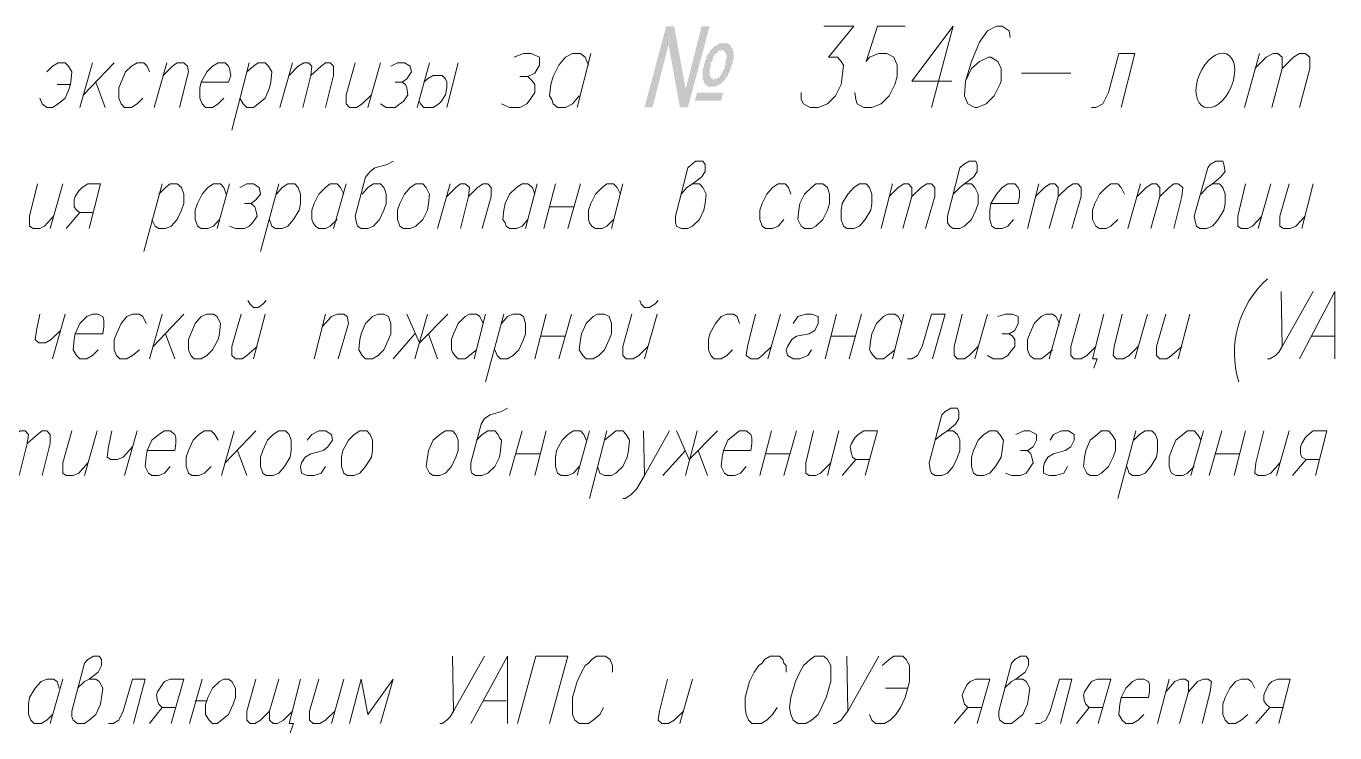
# Model space of a CAD drawing. Header units: millimetres. Extents: x 2185 to 4647, y 1259 to 2456.
# Drawn here: x 4025.41 to 4049.65, y 2384.95 to 2398.03 of the extents above; entities that cross this region are included whole.
import ezdxf

# ---------------------------------------------------------------- set-up
doc = ezdxf.new("R2010")
doc.units = ezdxf.units.MM
doc.layers.add('PDF _текст', color=7, linetype='Continuous')

msp = doc.modelspace()

# ---------------------------------------------------------------- hatches: boundary and pattern name
at = {"layer": 'PDF _текст', "transparency": 33554559}
h = msp.add_hatch(color=256, dxfattribs=at)
h.paths.add_polyline_path([(4037.263, 2398.033), (4037.411, 2398.033), (4037.623, 2396.869), (4037.919, 2398.033), (4038.068, 2398.033), (4037.665, 2396.53), (4037.517, 2396.53), (4037.306, 2397.694), (4037.009, 2396.53), (4036.861, 2396.53)], flags=0)
h.paths.add_polyline_path([(4037.962, 2397.335), (4037.983, 2397.356), (4037.983, 2397.377), (4037.983, 2397.398), (4038.004, 2397.419), (4038.004, 2397.44), (4038.004, 2397.462), (4038.025, 2397.483), (4038.025, 2397.504), (4038.046, 2397.525), (4038.046, 2397.525), (4038.068, 2397.546), (4038.068, 2397.567), (4038.089, 2397.589), (4038.089, 2397.589), (4038.11, 2397.61), (4038.11, 2397.61), (4038.131, 2397.631), (4038.152, 2397.652), (4038.152, 2397.652), (4038.173, 2397.673), (4038.195, 2397.673), (4038.195, 2397.694), (4038.216, 2397.694), (4038.237, 2397.694), (4038.237, 2397.716), (4038.258, 2397.716), (4038.279, 2397.716), (4038.3, 2397.716), (4038.3, 2397.716), (4038.322, 2397.716), (4038.343, 2397.737), (4038.343, 2397.716), (4038.364, 2397.716), (4038.385, 2397.716), (4038.385, 2397.716), (4038.406, 2397.716), (4038.406, 2397.716), (4038.427, 2397.694), (4038.427, 2397.694), (4038.449, 2397.694), (4038.449, 2397.673), (4038.47, 2397.673), (4038.47, 2397.652), (4038.47, 2397.631), (4038.491, 2397.631), (4038.491, 2397.61), (4038.491, 2397.61), (4038.491, 2397.589), (4038.512, 2397.567), (4038.512, 2397.546), (4038.512, 2397.546), (4038.512, 2397.525), (4038.512, 2397.504), (4038.512, 2397.483), (4038.512, 2397.462), (4038.512, 2397.44), (4038.512, 2397.419), (4038.491, 2397.398), (4038.491, 2397.377), (4038.491, 2397.356), (4038.491, 2397.335), (4038.47, 2397.313), (4038.47, 2397.292), (4038.47, 2397.271), (4038.449, 2397.25), (4038.449, 2397.229), (4038.449, 2397.208), (4038.427, 2397.186), (4038.427, 2397.165), (4038.406, 2397.144), (4038.406, 2397.123), (4038.406, 2397.102), (4038.385, 2397.102), (4038.364, 2397.081), (4038.364, 2397.059), (4038.343, 2397.038), (4038.343, 2397.038), (4038.322, 2397.017), (4038.322, 2396.996), (4038.3, 2396.996), (4038.279, 2396.975), (4038.279, 2396.975), (4038.258, 2396.954), (4038.237, 2396.954), (4038.237, 2396.932), (4038.216, 2396.932), (4038.195, 2396.932), (4038.173, 2396.911), (4038.173, 2396.911), (4038.152, 2396.911), (4038.131, 2396.911), (4038.131, 2396.911), (4038.11, 2396.911), (4038.089, 2396.911), (4038.089, 2396.911), (4038.068, 2396.911), (4038.046, 2396.911), (4038.046, 2396.911), (4038.025, 2396.932), (4038.025, 2396.932), (4038.004, 2396.932), (4038.004, 2396.954), (4037.983, 2396.954), (4037.983, 2396.975), (4037.962, 2396.975), (4037.962, 2396.996), (4037.962, 2397.017), (4037.962, 2397.017), (4037.941, 2397.038), (4037.941, 2397.038), (4037.941, 2397.059), (4037.941, 2397.081), (4037.941, 2397.102), (4037.941, 2397.102), (4037.941, 2397.123), (4037.941, 2397.144), (4037.941, 2397.165), (4037.941, 2397.186), (4037.941, 2397.208), (4037.941, 2397.229), (4037.941, 2397.25), (4037.962, 2397.271), (4037.962, 2397.292), (4037.962, 2397.335), (4037.962, 2397.335)], flags=0)
h.paths.add_polyline_path([(4038.089, 2397.335), (4038.089, 2397.292), (4038.089, 2397.271), (4038.068, 2397.25), (4038.068, 2397.229), (4038.068, 2397.208), (4038.068, 2397.186), (4038.068, 2397.165), (4038.068, 2397.165), (4038.068, 2397.144), (4038.068, 2397.123), (4038.068, 2397.123), (4038.089, 2397.102), (4038.089, 2397.081), (4038.089, 2397.081), (4038.11, 2397.059), (4038.11, 2397.059), (4038.131, 2397.059), (4038.131, 2397.038), (4038.152, 2397.038), (4038.152, 2397.059), (4038.173, 2397.059), (4038.195, 2397.059), (4038.216, 2397.059), (4038.216, 2397.081), (4038.237, 2397.081), (4038.258, 2397.102), (4038.258, 2397.123), (4038.279, 2397.123), (4038.279, 2397.144), (4038.3, 2397.165), (4038.3, 2397.186), (4038.3, 2397.186), (4038.322, 2397.208), (4038.322, 2397.229), (4038.343, 2397.25), (4038.343, 2397.271), (4038.343, 2397.313), (4038.364, 2397.313), (4038.364, 2397.335), (4038.364, 2397.377), (4038.364, 2397.398), (4038.364, 2397.419), (4038.385, 2397.44), (4038.385, 2397.462), (4038.385, 2397.462), (4038.385, 2397.483), (4038.385, 2397.504), (4038.364, 2397.525), (4038.364, 2397.525), (4038.364, 2397.546), (4038.343, 2397.546), (4038.343, 2397.567), (4038.343, 2397.567), (4038.322, 2397.589), (4038.322, 2397.589), (4038.3, 2397.589), (4038.3, 2397.589), (4038.279, 2397.589), (4038.258, 2397.589), (4038.258, 2397.589), (4038.237, 2397.567), (4038.216, 2397.567), (4038.216, 2397.546), (4038.195, 2397.525), (4038.173, 2397.525), (4038.173, 2397.504), (4038.152, 2397.504), (4038.152, 2397.483), (4038.131, 2397.462), (4038.131, 2397.44), (4038.131, 2397.419), (4038.11, 2397.398), (4038.11, 2397.377), (4038.089, 2397.356), (4038.089, 2397.335), (4038.089, 2397.335)], flags=0)
h.paths.add_polyline_path([(4037.835, 2396.805), (4038.322, 2396.805), (4038.279, 2396.657), (4037.792, 2396.657)], flags=0)

# ---------------------------------------------------------------- linework, layer by layer
at = {"layer": 'PDF _текст', "lineweight": 20}
for points in [[(4040.184, 2398.033), (4040.735, 2398.033), (4040.269, 2397.462), (4040.438, 2397.462), (4040.502, 2397.377), (4040.544, 2397.313), (4040.523, 2397.102), (4040.502, 2396.954), (4040.396, 2396.742), (4040.248, 2396.594), (4040.079, 2396.53), (4039.93, 2396.53), (4039.803, 2396.594), (4039.761, 2396.678), (4039.761, 2396.805)], [(4041.687, 2398.033), (4041.179, 2398.033), (4040.968, 2397.377), (4041.031, 2397.462), (4041.2, 2397.525), (4041.349, 2397.525), (4041.476, 2397.462), (4041.539, 2397.313), (4041.539, 2397.102), (4041.497, 2396.954), (4041.391, 2396.742), (4041.243, 2396.594), (4041.073, 2396.53), (4040.925, 2396.53), (4040.798, 2396.594), (4040.777, 2396.678), (4040.756, 2396.805)], [(4042.174, 2396.53), (4042.576, 2398.033), (4041.814, 2397.017), (4042.555, 2397.017)], [(4043.635, 2397.821), (4043.614, 2397.948), (4043.487, 2398.033), (4043.381, 2398.033), (4043.211, 2397.948), (4043.063, 2397.737), (4042.915, 2397.377), (4042.809, 2397.017), (4042.788, 2396.742), (4042.852, 2396.594), (4042.979, 2396.53), (4043.021, 2396.53), (4043.19, 2396.594), (4043.338, 2396.742), (4043.444, 2396.954), (4043.465, 2397.017), (4043.465, 2397.25), (4043.402, 2397.377), (4043.275, 2397.462), (4043.233, 2397.462), (4043.063, 2397.377), (4042.915, 2397.25), (4042.809, 2397.017)], [(4025.79, 2397.186), (4025.896, 2397.292), (4026.002, 2397.356), (4026.129, 2397.356), (4026.192, 2397.292), (4026.256, 2397.186), (4026.235, 2396.996), (4026.213, 2396.89), (4026.129, 2396.7), (4026.002, 2396.594), (4025.896, 2396.53), (4025.79, 2396.53), (4025.705, 2396.594), (4025.663, 2396.7)], [(4026.637, 2397.356), (4026.404, 2396.53)], [(4027.039, 2397.356), (4026.468, 2396.763)], [(4027.695, 2397.186), (4027.653, 2397.292), (4027.589, 2397.356), (4027.462, 2397.356), (4027.357, 2397.292), (4027.251, 2397.186), (4027.166, 2396.996), (4027.124, 2396.89), (4027.124, 2396.7), (4027.166, 2396.594), (4027.23, 2396.53), (4027.357, 2396.53), (4027.462, 2396.594), (4027.568, 2396.7)], [(4028.013, 2397.356), (4027.78, 2396.53)], [(4027.949, 2397.123), (4028.119, 2397.292), (4028.203, 2397.356), (4028.33, 2397.356), (4028.394, 2397.292), (4028.415, 2397.186), (4028.246, 2396.53)], [(4028.648, 2396.996), (4029.156, 2396.996), (4029.198, 2397.123), (4029.177, 2397.25), (4029.156, 2397.292), (4029.092, 2397.356), (4028.965, 2397.356), (4028.859, 2397.292), (4028.754, 2397.186), (4028.648, 2396.996), (4028.627, 2396.89), (4028.627, 2396.7), (4028.669, 2396.594), (4028.732, 2396.53), (4028.859, 2396.53), (4028.965, 2396.594), (4029.071, 2396.7)], [(4029.537, 2397.356), (4029.219, 2396.107)], [(4029.495, 2397.186), (4029.622, 2397.292), (4029.706, 2397.356), (4029.833, 2397.356), (4029.897, 2397.292), (4029.96, 2397.186), (4029.939, 2396.996), (4029.918, 2396.89), (4029.833, 2396.7), (4029.706, 2396.594), (4029.622, 2396.53), (4029.495, 2396.53), (4029.431, 2396.594), (4029.368, 2396.7)], [(4030.341, 2397.356), (4030.108, 2396.53)], [(4030.278, 2397.123), (4030.447, 2397.292), (4030.553, 2397.356), (4030.638, 2397.356), (4030.701, 2397.292), (4030.68, 2397.123), (4030.532, 2396.53)], [(4030.68, 2397.123), (4030.87, 2397.292), (4030.955, 2397.356), (4031.04, 2397.356), (4031.103, 2397.292), (4031.103, 2397.123), (4030.955, 2396.53)], [(4031.505, 2397.356), (4031.336, 2396.763), (4031.336, 2396.594), (4031.4, 2396.53), (4031.527, 2396.53), (4031.633, 2396.594), (4031.802, 2396.763)], [(4031.971, 2397.356), (4031.738, 2396.53)], [(4032.162, 2397.292), (4032.289, 2397.356), (4032.416, 2397.356), (4032.522, 2397.292), (4032.543, 2397.186), (4032.458, 2397.059), (4032.373, 2396.996), (4032.246, 2396.996)], [(4032.881, 2397.356), (4032.649, 2396.53)], [(4033.411, 2397.356), (4033.199, 2396.53)], [(4034.448, 2397.462), (4034.617, 2397.525), (4034.765, 2397.525), (4034.914, 2397.462), (4034.914, 2397.313), (4034.829, 2397.165), (4034.702, 2397.102), (4034.554, 2397.102)], [(4035.654, 2396.742), (4035.527, 2396.594), (4035.4, 2396.53), (4035.252, 2396.53), (4035.168, 2396.594), (4035.146, 2396.678), (4035.104, 2396.742), (4035.125, 2396.954), (4035.168, 2397.102), (4035.273, 2397.313), (4035.4, 2397.462), (4035.527, 2397.525), (4035.676, 2397.525), (4035.76, 2397.462), (4035.824, 2397.313)], [(4035.866, 2397.525), (4035.612, 2396.53)], [(4045.688, 2396.53), (4045.942, 2397.525), (4045.646, 2397.525), (4045.455, 2396.805), (4045.349, 2396.594), (4045.222, 2396.53), (4045.138, 2396.53)], [(4048.249, 2397.525), (4047.974, 2396.53)], [(4048.165, 2397.25), (4048.376, 2397.462), (4048.503, 2397.525), (4048.588, 2397.525), (4048.673, 2397.462), (4048.673, 2397.25), (4048.482, 2396.53)], [(4048.673, 2397.25), (4048.884, 2397.462), (4048.99, 2397.525), (4049.096, 2397.525), (4049.181, 2397.462), (4049.181, 2397.25), (4048.99, 2396.53)], [(4032.776, 2396.996), (4032.839, 2397.059), (4032.945, 2397.123), (4033.072, 2397.123), (4033.114, 2397.123), (4033.178, 2397.059), (4033.199, 2396.996), (4033.199, 2396.89), (4033.178, 2396.763), (4033.093, 2396.636), (4033.051, 2396.594), (4032.945, 2396.53), (4032.776, 2396.53), (4032.712, 2396.594), (4032.691, 2396.636)], [(4034.702, 2397.102), (4034.787, 2397.017), (4034.829, 2396.954), (4034.829, 2396.805), (4034.744, 2396.678), (4034.681, 2396.594), (4034.554, 2396.53), (4034.363, 2396.53), (4034.215, 2396.594)], [(4043.846, 2397.165), (4044.757, 2397.165)], [(4026.235, 2396.954), (4025.981, 2396.954)], [(4026.7, 2396.996), (4026.87, 2396.53)], [(4032.373, 2396.996), (4032.437, 2396.954), (4032.458, 2396.89), (4032.479, 2396.763), (4032.395, 2396.636), (4032.331, 2396.594), (4032.246, 2396.53), (4032.077, 2396.53), (4031.971, 2396.594)], [(4032.204, 2395.535), (4032.098, 2395.472), (4031.865, 2395.408), (4031.781, 2395.345), (4031.696, 2395.239), (4031.505, 2394.519), (4031.527, 2394.392), (4031.548, 2394.329), (4031.611, 2394.286), (4031.738, 2394.286), (4031.844, 2394.329), (4031.95, 2394.456), (4032.035, 2394.625), (4032.077, 2394.752), (4032.077, 2394.921), (4032.056, 2394.985), (4032.035, 2395.048), (4031.971, 2395.112), (4031.844, 2395.112), (4031.738, 2395.048), (4031.633, 2394.921)], [(4037.538, 2394.921), (4037.644, 2395.048), (4037.75, 2395.112), (4037.919, 2395.239), (4037.983, 2395.345), (4037.983, 2395.472), (4037.941, 2395.535), (4037.814, 2395.535), (4037.729, 2395.472), (4037.665, 2395.408), (4037.433, 2394.519), (4037.433, 2394.392), (4037.454, 2394.329), (4037.538, 2394.286), (4037.665, 2394.286), (4037.75, 2394.329), (4037.877, 2394.456), (4037.962, 2394.625), (4037.983, 2394.752), (4038.004, 2394.921), (4037.941, 2395.048), (4037.877, 2395.112), (4037.75, 2395.112)], [(4042.576, 2394.921), (4042.703, 2395.048), (4042.788, 2395.112), (4042.957, 2395.239), (4043.021, 2395.345), (4043.021, 2395.472), (4043, 2395.535), (4042.873, 2395.535), (4042.767, 2395.472), (4042.703, 2395.408), (4042.471, 2394.519), (4042.471, 2394.392), (4042.513, 2394.329), (4042.576, 2394.286), (4042.703, 2394.286), (4042.788, 2394.329), (4042.915, 2394.456), (4043, 2394.625), (4043.042, 2394.752), (4043.042, 2394.921), (4042.979, 2395.048), (4042.915, 2395.112), (4042.788, 2395.112)], [(4047.17, 2394.921), (4047.276, 2395.048), (4047.381, 2395.112), (4047.53, 2395.239), (4047.614, 2395.345), (4047.593, 2395.472), (4047.572, 2395.535), (4047.445, 2395.535), (4047.339, 2395.472), (4047.297, 2395.408), (4047.043, 2394.519), (4047.064, 2394.392), (4047.085, 2394.329), (4047.149, 2394.286), (4047.276, 2394.286), (4047.381, 2394.329), (4047.487, 2394.456), (4047.593, 2394.625), (4047.614, 2394.752), (4047.614, 2394.921), (4047.572, 2395.048), (4047.509, 2395.112), (4047.381, 2395.112)], [(4025.621, 2395.112), (4025.473, 2394.519), (4025.473, 2394.329), (4025.536, 2394.286), (4025.663, 2394.286), (4025.748, 2394.329), (4025.917, 2394.519)], [(4026.086, 2395.112), (4025.854, 2394.286)], [(4026.573, 2394.286), (4026.785, 2395.112), (4026.552, 2395.112), (4026.446, 2395.048), (4026.383, 2394.985), (4026.319, 2394.879), (4026.298, 2394.816), (4026.298, 2394.689), (4026.341, 2394.625), (4026.404, 2394.583), (4026.658, 2394.583)], [(4027.928, 2395.112), (4027.589, 2393.863)], [(4027.865, 2394.921), (4027.992, 2395.048), (4028.076, 2395.112), (4028.203, 2395.112), (4028.288, 2395.048), (4028.33, 2394.921), (4028.33, 2394.752), (4028.288, 2394.625), (4028.203, 2394.456), (4028.097, 2394.329), (4027.992, 2394.286), (4027.865, 2394.286), (4027.801, 2394.329), (4027.738, 2394.456)], [(4028.987, 2394.456), (4028.881, 2394.329), (4028.775, 2394.286), (4028.648, 2394.286), (4028.584, 2394.329), (4028.563, 2394.392), (4028.542, 2394.456), (4028.542, 2394.625), (4028.584, 2394.752), (4028.669, 2394.921), (4028.775, 2395.048), (4028.881, 2395.112), (4029.008, 2395.112), (4029.071, 2395.048), (4029.114, 2394.921)], [(4029.177, 2395.112), (4028.944, 2394.286)], [(4029.368, 2395.048), (4029.495, 2395.112), (4029.622, 2395.112), (4029.727, 2395.048), (4029.749, 2394.921), (4029.664, 2394.816), (4029.579, 2394.752), (4029.452, 2394.752)], [(4030.087, 2395.112), (4029.749, 2393.863)], [(4030.045, 2394.921), (4030.151, 2395.048), (4030.257, 2395.112), (4030.384, 2395.112), (4030.447, 2395.048), (4030.489, 2394.921), (4030.489, 2394.752), (4030.468, 2394.625), (4030.362, 2394.456), (4030.257, 2394.329), (4030.151, 2394.286), (4030.024, 2394.286), (4029.96, 2394.329), (4029.918, 2394.456)], [(4031.167, 2394.456), (4031.04, 2394.329), (4030.955, 2394.286), (4030.828, 2394.286), (4030.765, 2394.329), (4030.722, 2394.392), (4030.701, 2394.456), (4030.701, 2394.625), (4030.743, 2394.752), (4030.828, 2394.921), (4030.955, 2395.048), (4031.04, 2395.112), (4031.167, 2395.112), (4031.23, 2395.048), (4031.294, 2394.921)], [(4031.336, 2395.112), (4031.103, 2394.286)], [(4033.262, 2395.112), (4033.03, 2394.286)], [(4033.199, 2394.879), (4033.368, 2395.048), (4033.453, 2395.112), (4033.538, 2395.112), (4033.622, 2395.048), (4033.601, 2394.879), (4033.453, 2394.286)], [(4033.601, 2394.879), (4033.77, 2395.048), (4033.876, 2395.112), (4033.961, 2395.112), (4034.024, 2395.048), (4034.024, 2394.879), (4033.855, 2394.286)], [(4034.702, 2394.456), (4034.596, 2394.329), (4034.49, 2394.286), (4034.363, 2394.286), (4034.3, 2394.329), (4034.279, 2394.392), (4034.236, 2394.456), (4034.257, 2394.625), (4034.279, 2394.752), (4034.363, 2394.921), (4034.49, 2395.048), (4034.596, 2395.112), (4034.702, 2395.112), (4034.787, 2395.048), (4034.829, 2394.921)], [(4034.871, 2395.112), (4034.66, 2394.286)], [(4035.21, 2395.112), (4034.998, 2394.286)], [(4035.676, 2395.112), (4035.443, 2394.286)], [(4036.289, 2394.456), (4036.162, 2394.329), (4036.078, 2394.286), (4035.951, 2394.286), (4035.887, 2394.329), (4035.845, 2394.392), (4035.824, 2394.456), (4035.824, 2394.625), (4035.866, 2394.752), (4035.951, 2394.921), (4036.078, 2395.048), (4036.162, 2395.112), (4036.289, 2395.112), (4036.353, 2395.048), (4036.416, 2394.921)], [(4036.459, 2395.112), (4036.247, 2394.286)], [(4039.571, 2394.921), (4039.528, 2395.048), (4039.465, 2395.112), (4039.338, 2395.112), (4039.232, 2395.048), (4039.126, 2394.921), (4039.041, 2394.752), (4038.999, 2394.625), (4038.999, 2394.456), (4039.041, 2394.329), (4039.105, 2394.286), (4039.232, 2394.286), (4039.338, 2394.329), (4039.443, 2394.456)], [(4041.454, 2395.112), (4041.243, 2394.286)], [(4041.391, 2394.879), (4041.56, 2395.048), (4041.666, 2395.112), (4041.751, 2395.112), (4041.814, 2395.048), (4041.814, 2394.879), (4041.645, 2394.286)], [(4041.814, 2394.879), (4041.984, 2395.048), (4042.089, 2395.112), (4042.174, 2395.112), (4042.238, 2395.048), (4042.238, 2394.879), (4042.068, 2394.286)], [(4043.275, 2394.752), (4043.783, 2394.752), (4043.804, 2394.879), (4043.804, 2394.985), (4043.783, 2395.048), (4043.719, 2395.112), (4043.592, 2395.112), (4043.487, 2395.048), (4043.381, 2394.921), (4043.275, 2394.752), (4043.254, 2394.625), (4043.254, 2394.456), (4043.296, 2394.329), (4043.36, 2394.286), (4043.487, 2394.286), (4043.592, 2394.329), (4043.698, 2394.456)], [(4044.164, 2395.112), (4043.952, 2394.286)], [(4044.1, 2394.879), (4044.27, 2395.048), (4044.376, 2395.112), (4044.46, 2395.112), (4044.524, 2395.048), (4044.524, 2394.879), (4044.354, 2394.286)], [(4044.524, 2394.879), (4044.693, 2395.048), (4044.799, 2395.112), (4044.884, 2395.112), (4044.947, 2395.048), (4044.947, 2394.879), (4044.778, 2394.286)], [(4045.752, 2394.921), (4045.688, 2395.048), (4045.625, 2395.112), (4045.498, 2395.112), (4045.413, 2395.048), (4045.286, 2394.921), (4045.201, 2394.752), (4045.159, 2394.625), (4045.159, 2394.456), (4045.222, 2394.329), (4045.286, 2394.286), (4045.413, 2394.286), (4045.498, 2394.329), (4045.625, 2394.456)], [(4046.048, 2395.112), (4045.815, 2394.286)], [(4045.984, 2394.879), (4046.154, 2395.048), (4046.26, 2395.112), (4046.344, 2395.112), (4046.408, 2395.048), (4046.408, 2394.879), (4046.238, 2394.286)], [(4046.408, 2394.879), (4046.577, 2395.048), (4046.662, 2395.112), (4046.746, 2395.112), (4046.831, 2395.048), (4046.81, 2394.879), (4046.662, 2394.286)], [(4047.995, 2395.112), (4047.847, 2394.519), (4047.847, 2394.329), (4047.911, 2394.286), (4048.038, 2394.286), (4048.122, 2394.329), (4048.292, 2394.519)], [(4048.461, 2395.112), (4048.228, 2394.286)], [(4048.8, 2395.112), (4048.63, 2394.519), (4048.63, 2394.329), (4048.694, 2394.286), (4048.821, 2394.286), (4048.927, 2394.329), (4049.096, 2394.519)], [(4049.244, 2395.112), (4049.033, 2394.286)], [(4029.579, 2394.752), (4029.643, 2394.689), (4029.664, 2394.625), (4029.685, 2394.519), (4029.6, 2394.392), (4029.537, 2394.329), (4029.452, 2394.286), (4029.283, 2394.286), (4029.177, 2394.329)], [(4035.104, 2394.689), (4035.549, 2394.689)], [(4026.15, 2394.286), (4026.404, 2394.583)], [(4049.244, 2393.122), (4048.673, 2392.106), (4048.609, 2392), (4048.546, 2391.937), (4048.44, 2391.873), (4048.398, 2391.873)], [(4048.652, 2393.122), (4048.673, 2392.106)], [(4048.99, 2391.873), (4049.646, 2393.122), (4049.646, 2391.873)], [(4029.516, 2392.953), (4029.558, 2392.889), (4029.622, 2392.826), (4029.706, 2392.826), (4029.791, 2392.889), (4029.854, 2392.953)], [(4036.776, 2392.953), (4036.797, 2392.889), (4036.861, 2392.826), (4036.946, 2392.826), (4037.052, 2392.889), (4037.115, 2392.953)], [(4025.663, 2392.699), (4025.6, 2392.402), (4025.578, 2392.233), (4025.642, 2392.17), (4025.769, 2392.17), (4025.875, 2392.233), (4026.044, 2392.402)], [(4026.129, 2392.699), (4025.896, 2391.873)], [(4026.319, 2392.339), (4026.827, 2392.339), (4026.849, 2392.466), (4026.849, 2392.593), (4026.827, 2392.656), (4026.743, 2392.699), (4026.637, 2392.699), (4026.531, 2392.656), (4026.404, 2392.529), (4026.319, 2392.339), (4026.298, 2392.233), (4026.277, 2392.043), (4026.341, 2391.937), (4026.404, 2391.873), (4026.531, 2391.873), (4026.637, 2391.937), (4026.743, 2392.043)], [(4027.632, 2392.529), (4027.568, 2392.656), (4027.505, 2392.699), (4027.378, 2392.699), (4027.272, 2392.656), (4027.166, 2392.529), (4027.081, 2392.339), (4027.039, 2392.233), (4027.039, 2392.043), (4027.081, 2391.937), (4027.145, 2391.873), (4027.272, 2391.873), (4027.378, 2391.937), (4027.505, 2392.043)], [(4027.928, 2392.699), (4027.695, 2391.873)], [(4028.33, 2392.699), (4027.759, 2392.106)], [(4029.389, 2392.699), (4029.219, 2392.106), (4029.219, 2391.937), (4029.283, 2391.873), (4029.41, 2391.873), (4029.495, 2391.937), (4029.685, 2392.106)], [(4029.833, 2392.699), (4029.622, 2391.873)], [(4030.955, 2392.699), (4030.743, 2391.873)], [(4030.892, 2392.466), (4031.061, 2392.656), (4031.167, 2392.699), (4031.294, 2392.699), (4031.357, 2392.656), (4031.378, 2392.529), (4031.188, 2391.873)], [(4033.22, 2392.699), (4032.691, 2392.17), (4032.458, 2392.699)], [(4032.839, 2392.699), (4032.606, 2391.873)], [(4033.749, 2392.043), (4033.622, 2391.937), (4033.538, 2391.873), (4033.411, 2391.873), (4033.347, 2391.937), (4033.305, 2392), (4033.284, 2392.043), (4033.284, 2392.233), (4033.326, 2392.339), (4033.411, 2392.529), (4033.538, 2392.656), (4033.622, 2392.699), (4033.749, 2392.699), (4033.813, 2392.656), (4033.876, 2392.529)], [(4033.919, 2392.699), (4033.707, 2391.873)], [(4034.257, 2392.699), (4033.919, 2391.45)], [(4034.215, 2392.529), (4034.321, 2392.656), (4034.427, 2392.699), (4034.554, 2392.699), (4034.617, 2392.656), (4034.66, 2392.529), (4034.66, 2392.339), (4034.617, 2392.233), (4034.533, 2392.043), (4034.427, 2391.937), (4034.321, 2391.873), (4034.194, 2391.873), (4034.13, 2391.937), (4034.088, 2392.043)], [(4035.041, 2392.699), (4034.829, 2391.873)], [(4035.506, 2392.699), (4035.273, 2391.873)], [(4036.628, 2392.699), (4036.459, 2392.106), (4036.459, 2391.937), (4036.522, 2391.873), (4036.649, 2391.873), (4036.755, 2391.937), (4036.925, 2392.106)], [(4037.094, 2392.699), (4036.861, 2391.873)], [(4038.618, 2392.529), (4038.576, 2392.656), (4038.512, 2392.699), (4038.385, 2392.699), (4038.279, 2392.656), (4038.173, 2392.529), (4038.068, 2392.339), (4038.046, 2392.233), (4038.046, 2392.043), (4038.089, 2391.937), (4038.152, 2391.873), (4038.279, 2391.873), (4038.385, 2391.937), (4038.491, 2392.043)], [(4038.914, 2392.699), (4038.766, 2392.106), (4038.745, 2391.937), (4038.83, 2391.873), (4038.957, 2391.873), (4039.041, 2391.937), (4039.211, 2392.106)], [(4039.38, 2392.699), (4039.147, 2391.873)], [(4039.613, 2392.529), (4039.698, 2392.656), (4039.846, 2392.699), (4039.952, 2392.699), (4040.079, 2392.656), (4040.079, 2392.529), (4040.015, 2392.402), (4039.909, 2392.339), (4039.676, 2392.297), (4039.592, 2392.233), (4039.507, 2392.106), (4039.486, 2392.043), (4039.507, 2391.937), (4039.613, 2391.873), (4039.74, 2391.873), (4039.888, 2391.937), (4039.952, 2392.043)], [(4040.417, 2392.699), (4040.206, 2391.873)], [(4040.883, 2392.699), (4040.65, 2391.873)], [(4041.497, 2392.043), (4041.37, 2391.937), (4041.285, 2391.873), (4041.158, 2391.873), (4041.095, 2391.937), (4041.052, 2392), (4041.031, 2392.043), (4041.052, 2392.233), (4041.073, 2392.339), (4041.158, 2392.529), (4041.285, 2392.656), (4041.37, 2392.699), (4041.497, 2392.699), (4041.56, 2392.656), (4041.624, 2392.529)], [(4041.666, 2392.699), (4041.454, 2391.873)], [(4042.195, 2391.873), (4042.428, 2392.699), (4042.174, 2392.699), (4042.005, 2392.106), (4041.92, 2391.937), (4041.814, 2391.873), (4041.73, 2391.873)], [(4042.746, 2392.699), (4042.598, 2392.106), (4042.598, 2391.937), (4042.661, 2391.873), (4042.788, 2391.873), (4042.873, 2391.937), (4043.042, 2392.106)], [(4043.211, 2392.699), (4042.979, 2391.873)], [(4043.402, 2392.656), (4043.55, 2392.699), (4043.677, 2392.699), (4043.783, 2392.656), (4043.783, 2392.529), (4043.719, 2392.402), (4043.614, 2392.339), (4043.487, 2392.339)], [(4044.418, 2392.043), (4044.291, 2391.937), (4044.206, 2391.873), (4044.079, 2391.873), (4043.995, 2391.937), (4043.973, 2392), (4043.952, 2392.043), (4043.952, 2392.233), (4043.995, 2392.339), (4044.079, 2392.529), (4044.206, 2392.656), (4044.291, 2392.699), (4044.418, 2392.699), (4044.481, 2392.656), (4044.545, 2392.529)], [(4044.587, 2392.699), (4044.354, 2391.873)], [(4044.926, 2392.699), (4044.757, 2392.106), (4044.757, 2391.937), (4044.82, 2391.873), (4044.947, 2391.873), (4045.053, 2391.937), (4045.222, 2392.106)], [(4045.371, 2392.699), (4045.159, 2391.873), (4045.244, 2391.873), (4045.18, 2391.704)], [(4045.709, 2392.699), (4045.561, 2392.106), (4045.54, 2391.937), (4045.603, 2391.873), (4045.73, 2391.873), (4045.836, 2391.937), (4046.006, 2392.106)], [(4046.175, 2392.699), (4045.942, 2391.873)], [(4046.514, 2392.699), (4046.344, 2392.106), (4046.344, 2391.937), (4046.408, 2391.873), (4046.535, 2391.873), (4046.619, 2391.937), (4046.81, 2392.106)], [(4046.958, 2392.699), (4046.746, 2391.873)], [(4027.992, 2392.339), (4028.161, 2391.873)], [(4032.204, 2391.873), (4032.606, 2392.339)], [(4032.86, 2392.339), (4033.03, 2391.873)], [(4034.935, 2392.297), (4035.4, 2392.297)], [(4040.311, 2392.297), (4040.777, 2392.297)], [(4043.614, 2392.339), (4043.677, 2392.297), (4043.719, 2392.233), (4043.719, 2392.106), (4043.635, 2392), (4043.592, 2391.937), (4043.487, 2391.873), (4043.317, 2391.873), (4043.211, 2391.937)], [(4049.223, 2392.297), (4049.646, 2392.297)], [(4034.321, 2390.963), (4034.215, 2390.899), (4034.003, 2390.836), (4033.897, 2390.772), (4033.834, 2390.667), (4033.643, 2389.947), (4033.643, 2389.82), (4033.665, 2389.756), (4033.728, 2389.714), (4033.855, 2389.714), (4033.961, 2389.756), (4034.088, 2389.883), (4034.173, 2390.053), (4034.194, 2390.18), (4034.215, 2390.37), (4034.173, 2390.413), (4034.151, 2390.476), (4034.088, 2390.54), (4033.961, 2390.54), (4033.855, 2390.476), (4033.749, 2390.37)], [(4042.238, 2390.37), (4042.365, 2390.476), (4042.471, 2390.54), (4042.619, 2390.667), (4042.682, 2390.772), (4042.682, 2390.899), (4042.661, 2390.963), (4042.534, 2390.963), (4042.428, 2390.899), (4042.365, 2390.836), (4042.132, 2389.947), (4042.153, 2389.82), (4042.174, 2389.756), (4042.238, 2389.714), (4042.365, 2389.714), (4042.471, 2389.756), (4042.576, 2389.883), (4042.661, 2390.053), (4042.703, 2390.18), (4042.703, 2390.37), (4042.661, 2390.476), (4042.576, 2390.54), (4042.471, 2390.54)], [(4025.028, 2390.307), (4025.197, 2390.476), (4025.303, 2390.54), (4025.388, 2390.54), (4025.451, 2390.476), (4025.43, 2390.307), (4025.282, 2389.714)], [(4025.43, 2390.307), (4025.621, 2390.476), (4025.705, 2390.54), (4025.79, 2390.54), (4025.854, 2390.476), (4025.854, 2390.307), (4025.705, 2389.714)], [(4026.256, 2390.54), (4026.086, 2389.947), (4026.086, 2389.756), (4026.15, 2389.714), (4026.277, 2389.714), (4026.383, 2389.756), (4026.552, 2389.947)], [(4026.722, 2390.54), (4026.489, 2389.714)], [(4026.997, 2390.54), (4026.933, 2390.243), (4026.912, 2390.053), (4026.976, 2390.01), (4027.103, 2390.01), (4027.208, 2390.053), (4027.378, 2390.243)], [(4027.462, 2390.54), (4027.23, 2389.714)], [(4027.653, 2390.18), (4028.161, 2390.18), (4028.182, 2390.307), (4028.182, 2390.413), (4028.161, 2390.476), (4028.076, 2390.54), (4027.97, 2390.54), (4027.865, 2390.476), (4027.738, 2390.37), (4027.653, 2390.18), (4027.632, 2390.053), (4027.611, 2389.883), (4027.674, 2389.756), (4027.738, 2389.714), (4027.865, 2389.714), (4027.97, 2389.756), (4028.076, 2389.883)], [(4028.965, 2390.37), (4028.902, 2390.476), (4028.838, 2390.54), (4028.711, 2390.54), (4028.605, 2390.476), (4028.5, 2390.37), (4028.415, 2390.18), (4028.373, 2390.053), (4028.373, 2389.883), (4028.415, 2389.756), (4028.478, 2389.714), (4028.605, 2389.714), (4028.711, 2389.756), (4028.838, 2389.883)], [(4029.262, 2390.54), (4029.029, 2389.714)], [(4029.664, 2390.54), (4029.092, 2389.947)], [(4030.616, 2390.37), (4030.701, 2390.476), (4030.828, 2390.54), (4030.955, 2390.54), (4031.061, 2390.476), (4031.082, 2390.37), (4030.997, 2390.243), (4030.913, 2390.18), (4030.68, 2390.116), (4030.574, 2390.053), (4030.511, 2389.947), (4030.489, 2389.883), (4030.511, 2389.756), (4030.616, 2389.714), (4030.743, 2389.714), (4030.87, 2389.756), (4030.955, 2389.883)], [(4034.596, 2390.54), (4034.363, 2389.714)], [(4035.041, 2390.54), (4034.829, 2389.714)], [(4035.654, 2389.883), (4035.549, 2389.756), (4035.443, 2389.714), (4035.316, 2389.714), (4035.252, 2389.756), (4035.231, 2389.82), (4035.21, 2389.883), (4035.21, 2390.053), (4035.231, 2390.18), (4035.337, 2390.37), (4035.443, 2390.476), (4035.549, 2390.54), (4035.676, 2390.54), (4035.739, 2390.476), (4035.781, 2390.37)], [(4035.845, 2390.54), (4035.612, 2389.714)], [(4036.162, 2390.54), (4035.845, 2389.291)], [(4036.12, 2390.37), (4036.247, 2390.476), (4036.332, 2390.54), (4036.459, 2390.54), (4036.522, 2390.476), (4036.586, 2390.37), (4036.565, 2390.18), (4036.543, 2390.053), (4036.459, 2389.883), (4036.332, 2389.756), (4036.247, 2389.714), (4036.12, 2389.714), (4036.035, 2389.756), (4035.993, 2389.883)], [(4036.84, 2390.54), (4036.861, 2389.714), (4037.327, 2390.54)], [(4038.216, 2390.54), (4037.687, 2390.01), (4037.454, 2390.54)], [(4037.835, 2390.54), (4037.623, 2389.714)], [(4038.322, 2390.18), (4038.83, 2390.18), (4038.851, 2390.307), (4038.851, 2390.413), (4038.83, 2390.476), (4038.745, 2390.54), (4038.618, 2390.54), (4038.533, 2390.476), (4038.406, 2390.37), (4038.322, 2390.18), (4038.3, 2390.053), (4038.279, 2389.883), (4038.343, 2389.756), (4038.406, 2389.714), (4038.533, 2389.714), (4038.639, 2389.756), (4038.745, 2389.883)], [(4039.211, 2390.54), (4038.999, 2389.714)], [(4039.676, 2390.54), (4039.443, 2389.714)], [(4039.994, 2390.54), (4039.846, 2389.947), (4039.846, 2389.756), (4039.909, 2389.714), (4040.036, 2389.714), (4040.121, 2389.756), (4040.311, 2389.947)], [(4040.46, 2390.54), (4040.248, 2389.714)], [(4040.946, 2389.714), (4041.179, 2390.54), (4040.925, 2390.54), (4040.819, 2390.476), (4040.756, 2390.413), (4040.692, 2390.307), (4040.671, 2390.243), (4040.692, 2390.116), (4040.714, 2390.053), (4040.777, 2390.01), (4041.031, 2390.01)], [(4043.741, 2390.476), (4043.889, 2390.54), (4043.995, 2390.54), (4044.122, 2390.476), (4044.122, 2390.37), (4044.058, 2390.243), (4043.952, 2390.18), (4043.825, 2390.18)], [(4044.376, 2390.37), (4044.439, 2390.476), (4044.587, 2390.54), (4044.714, 2390.54), (4044.82, 2390.476), (4044.82, 2390.37), (4044.757, 2390.243), (4044.651, 2390.18), (4044.439, 2390.116), (4044.333, 2390.053), (4044.27, 2389.947), (4044.249, 2389.883), (4044.249, 2389.756), (4044.354, 2389.714), (4044.481, 2389.714), (4044.63, 2389.756), (4044.693, 2389.883)], [(4045.963, 2390.54), (4045.625, 2389.291)], [(4045.921, 2390.37), (4046.027, 2390.476), (4046.133, 2390.54), (4046.26, 2390.54), (4046.323, 2390.476), (4046.365, 2390.37), (4046.365, 2390.18), (4046.344, 2390.053), (4046.238, 2389.883), (4046.133, 2389.756), (4046.027, 2389.714), (4045.9, 2389.714), (4045.836, 2389.756), (4045.794, 2389.883)], [(4047.043, 2389.883), (4046.916, 2389.756), (4046.831, 2389.714), (4046.704, 2389.714), (4046.619, 2389.756), (4046.598, 2389.82), (4046.577, 2389.883), (4046.577, 2390.053), (4046.619, 2390.18), (4046.704, 2390.37), (4046.831, 2390.476), (4046.916, 2390.54), (4047.043, 2390.54), (4047.106, 2390.476), (4047.17, 2390.37)], [(4047.212, 2390.54), (4046.979, 2389.714)], [(4047.551, 2390.54), (4047.318, 2389.714)], [(4047.995, 2390.54), (4047.784, 2389.714)], [(4048.334, 2390.54), (4048.186, 2389.947), (4048.165, 2389.756), (4048.228, 2389.714), (4048.355, 2389.714), (4048.461, 2389.756), (4048.63, 2389.947)], [(4048.8, 2390.54), (4048.567, 2389.714)], [(4049.287, 2389.714), (4049.498, 2390.54), (4049.244, 2390.54), (4049.16, 2390.476), (4049.096, 2390.413), (4049.033, 2390.307), (4049.011, 2390.243), (4049.011, 2390.116), (4049.033, 2390.053), (4049.117, 2390.01), (4049.35, 2390.01)], [(4029.325, 2390.18), (4029.495, 2389.714)], [(4034.469, 2390.116), (4034.935, 2390.116)], [(4037.2, 2389.714), (4037.623, 2390.18)], [(4037.856, 2390.18), (4038.025, 2389.714)], [(4039.105, 2390.116), (4039.549, 2390.116)], [(4043.952, 2390.18), (4044.016, 2390.116), (4044.037, 2390.053), (4044.058, 2389.947), (4043.973, 2389.82), (4043.931, 2389.756), (4043.825, 2389.714), (4043.656, 2389.714), (4043.55, 2389.756)], [(4047.424, 2390.116), (4047.89, 2390.116)], [(4040.523, 2389.714), (4040.777, 2390.01)], [(4048.863, 2389.714), (4049.117, 2390.01)], [(4036.861, 2389.714), (4036.713, 2389.46), (4036.607, 2389.354), (4036.501, 2389.291), (4036.459, 2389.291)], [(4026.362, 2385.777), (4026.489, 2385.904), (4026.573, 2385.946), (4026.743, 2386.073), (4026.806, 2386.2), (4026.806, 2386.306), (4026.764, 2386.37), (4026.658, 2386.37), (4026.552, 2386.306), (4026.489, 2386.243), (4026.256, 2385.353), (4026.256, 2385.248), (4026.277, 2385.184), (4026.362, 2385.121), (4026.489, 2385.121), (4026.573, 2385.184), (4026.7, 2385.29), (4026.785, 2385.48), (4026.806, 2385.607), (4026.827, 2385.777), (4026.764, 2385.904), (4026.7, 2385.946), (4026.573, 2385.946)], [(4033.897, 2386.37), (4033.326, 2385.353), (4033.262, 2385.248), (4033.199, 2385.184), (4033.114, 2385.121), (4033.072, 2385.121)], [(4033.305, 2386.37), (4033.326, 2385.353)], [(4033.643, 2385.121), (4034.321, 2386.37), (4034.321, 2385.121)], [(4034.511, 2385.121), (4034.85, 2386.37), (4035.443, 2386.37), (4035.104, 2385.121)], [(4036.268, 2386.073), (4036.268, 2386.2), (4036.247, 2386.243), (4036.226, 2386.306), (4036.141, 2386.37), (4035.972, 2386.37), (4035.887, 2386.306), (4035.824, 2386.243), (4035.76, 2386.2), (4035.697, 2386.073), (4035.612, 2385.904), (4035.527, 2385.607), (4035.527, 2385.417), (4035.527, 2385.29), (4035.57, 2385.184), (4035.654, 2385.121), (4035.824, 2385.121), (4035.908, 2385.184), (4036.035, 2385.29), (4036.099, 2385.417)], [(4039.486, 2386.073), (4039.486, 2386.2), (4039.443, 2386.243), (4039.422, 2386.306), (4039.359, 2386.37), (4039.189, 2386.37), (4039.084, 2386.306), (4039.041, 2386.243), (4038.978, 2386.2), (4038.893, 2386.073), (4038.808, 2385.904), (4038.724, 2385.607), (4038.724, 2385.417), (4038.745, 2385.29), (4038.787, 2385.184), (4038.851, 2385.121), (4039.02, 2385.121), (4039.126, 2385.184), (4039.232, 2385.29), (4039.316, 2385.417)], [(4041.2, 2386.37), (4040.629, 2385.353), (4040.544, 2385.248), (4040.502, 2385.184), (4040.396, 2385.121), (4040.354, 2385.121)], [(4040.608, 2386.37), (4040.629, 2385.353)], [(4041.264, 2386.2), (4041.391, 2386.306), (4041.476, 2386.37), (4041.645, 2386.37), (4041.708, 2386.306), (4041.772, 2386.2), (4041.772, 2386.073), (4041.772, 2385.904), (4041.687, 2385.607), (4041.603, 2385.417), (4041.518, 2385.29), (4041.412, 2385.184), (4041.306, 2385.121), (4041.137, 2385.121), (4041.073, 2385.184), (4041.031, 2385.29)], [(4043.529, 2385.777), (4043.656, 2385.904), (4043.741, 2385.946), (4043.91, 2386.073), (4043.973, 2386.2), (4043.973, 2386.306), (4043.931, 2386.37), (4043.825, 2386.37), (4043.719, 2386.306), (4043.656, 2386.243), (4043.423, 2385.353), (4043.423, 2385.248), (4043.444, 2385.184), (4043.529, 2385.121), (4043.656, 2385.121), (4043.741, 2385.184), (4043.868, 2385.29), (4043.952, 2385.48), (4043.973, 2385.607), (4043.995, 2385.777), (4043.931, 2385.904), (4043.868, 2385.946), (4043.741, 2385.946)], [(4025.896, 2385.29), (4025.79, 2385.184), (4025.684, 2385.121), (4025.557, 2385.121), (4025.494, 2385.184), (4025.473, 2385.248), (4025.451, 2385.29), (4025.451, 2385.48), (4025.473, 2385.607), (4025.578, 2385.777), (4025.684, 2385.904), (4025.79, 2385.946), (4025.917, 2385.946), (4025.981, 2385.904), (4026.023, 2385.777)], [(4026.086, 2385.946), (4025.854, 2385.121)], [(4027.399, 2385.121), (4027.611, 2385.946), (4027.378, 2385.946), (4027.208, 2385.353), (4027.124, 2385.184), (4027.018, 2385.121), (4026.933, 2385.121)], [(4028.097, 2385.121), (4028.33, 2385.946), (4028.076, 2385.946), (4027.97, 2385.904), (4027.928, 2385.84), (4027.843, 2385.713), (4027.822, 2385.65), (4027.843, 2385.544), (4027.865, 2385.48), (4027.928, 2385.417), (4028.182, 2385.417)], [(4028.669, 2385.946), (4028.436, 2385.121)], [(4028.542, 2385.544), (4028.754, 2385.544), (4028.775, 2385.607), (4028.859, 2385.777), (4028.987, 2385.904), (4029.071, 2385.946), (4029.156, 2385.946), (4029.219, 2385.904), (4029.283, 2385.777), (4029.283, 2385.607), (4029.241, 2385.48), (4029.156, 2385.29), (4029.029, 2385.184), (4028.944, 2385.121), (4028.859, 2385.121), (4028.796, 2385.184), (4028.732, 2385.29), (4028.732, 2385.48), (4028.754, 2385.544)], [(4029.918, 2385.353), (4029.749, 2385.184), (4029.643, 2385.121), (4029.558, 2385.121), (4029.495, 2385.184), (4029.495, 2385.353), (4029.664, 2385.946)], [(4030.341, 2385.353), (4030.172, 2385.184), (4030.066, 2385.121), (4029.981, 2385.121), (4029.918, 2385.184), (4029.918, 2385.353), (4030.087, 2385.946)], [(4030.489, 2385.946), (4030.278, 2385.121), (4030.362, 2385.121), (4030.299, 2384.951)], [(4030.828, 2385.946), (4030.659, 2385.353), (4030.659, 2385.184), (4030.722, 2385.121), (4030.849, 2385.121), (4030.955, 2385.184), (4031.124, 2385.353)], [(4031.294, 2385.946), (4031.061, 2385.121)], [(4031.971, 2385.121), (4032.204, 2385.946), (4031.738, 2385.29), (4031.611, 2385.946), (4031.4, 2385.121)], [(4037.284, 2385.946), (4037.136, 2385.353), (4037.115, 2385.184), (4037.179, 2385.121), (4037.306, 2385.121), (4037.411, 2385.184), (4037.581, 2385.353)], [(4037.75, 2385.946), (4037.517, 2385.121)], [(4043.021, 2385.121), (4043.254, 2385.946), (4043, 2385.946), (4042.894, 2385.904), (4042.83, 2385.84), (4042.767, 2385.713), (4042.746, 2385.65), (4042.767, 2385.544), (4042.788, 2385.48), (4042.852, 2385.417), (4043.106, 2385.417)], [(4044.566, 2385.121), (4044.778, 2385.946), (4044.545, 2385.946), (4044.376, 2385.353), (4044.291, 2385.184), (4044.185, 2385.121), (4044.1, 2385.121)], [(4045.265, 2385.121), (4045.498, 2385.946), (4045.244, 2385.946), (4045.138, 2385.904), (4045.095, 2385.84), (4045.011, 2385.713), (4044.99, 2385.65), (4045.011, 2385.544), (4045.032, 2385.48), (4045.095, 2385.417), (4045.349, 2385.417)], [(4045.688, 2385.607), (4046.196, 2385.607), (4046.217, 2385.713), (4046.217, 2385.84), (4046.196, 2385.904), (4046.111, 2385.946), (4045.984, 2385.946), (4045.9, 2385.904), (4045.773, 2385.777), (4045.688, 2385.607), (4045.667, 2385.48), (4045.646, 2385.29), (4045.709, 2385.184), (4045.773, 2385.121), (4045.9, 2385.121), (4046.006, 2385.184), (4046.111, 2385.29)], [(4046.577, 2385.946), (4046.365, 2385.121)], [(4046.514, 2385.713), (4046.683, 2385.904), (4046.789, 2385.946), (4046.873, 2385.946), (4046.937, 2385.904), (4046.937, 2385.713), (4046.768, 2385.121)], [(4046.937, 2385.713), (4047.106, 2385.904), (4047.212, 2385.946), (4047.297, 2385.946), (4047.36, 2385.904), (4047.339, 2385.713), (4047.191, 2385.121)], [(4048.165, 2385.777), (4048.101, 2385.904), (4048.038, 2385.946), (4047.911, 2385.946), (4047.805, 2385.904), (4047.699, 2385.777), (4047.614, 2385.607), (4047.572, 2385.48), (4047.572, 2385.29), (4047.614, 2385.184), (4047.678, 2385.121), (4047.805, 2385.121), (4047.911, 2385.184), (4048.038, 2385.29)], [(4048.609, 2385.121), (4048.821, 2385.946), (4048.588, 2385.946), (4048.482, 2385.904), (4048.419, 2385.84), (4048.355, 2385.713), (4048.334, 2385.65), (4048.334, 2385.544), (4048.376, 2385.48), (4048.44, 2385.417), (4048.694, 2385.417)], [(4041.327, 2385.777), (4041.73, 2385.777)], [(4033.876, 2385.544), (4034.3, 2385.544)], [(4027.695, 2385.121), (4027.928, 2385.417)], [(4042.598, 2385.121), (4042.852, 2385.417)], [(4044.863, 2385.121), (4045.095, 2385.417)], [(4048.186, 2385.121), (4048.44, 2385.417)]]:
    msp.add_lwpolyline(points, dxfattribs=at)
for points in [[(4032.627, 2395.112), (4032.754, 2395.112), (4032.818, 2395.048), (4032.881, 2394.921), (4032.86, 2394.752), (4032.839, 2394.625), (4032.754, 2394.456), (4032.627, 2394.329), (4032.522, 2394.286), (4032.395, 2394.286), (4032.331, 2394.329), (4032.289, 2394.456), (4032.289, 2394.625), (4032.331, 2394.752), (4032.416, 2394.921), (4032.522, 2395.048)], [(4040.036, 2395.112), (4040.163, 2395.112), (4040.248, 2395.048), (4040.29, 2394.921), (4040.29, 2394.752), (4040.248, 2394.625), (4040.163, 2394.456), (4040.036, 2394.329), (4039.952, 2394.286), (4039.825, 2394.286), (4039.761, 2394.329), (4039.698, 2394.456), (4039.719, 2394.625), (4039.74, 2394.752), (4039.825, 2394.921), (4039.952, 2395.048)], [(4040.841, 2395.112), (4040.968, 2395.112), (4041.031, 2395.048), (4041.073, 2394.921), (4041.073, 2394.752), (4041.052, 2394.625), (4040.946, 2394.456), (4040.841, 2394.329), (4040.735, 2394.286), (4040.608, 2394.286), (4040.544, 2394.329), (4040.502, 2394.456), (4040.502, 2394.625), (4040.523, 2394.752), (4040.629, 2394.921), (4040.735, 2395.048)], [(4028.754, 2392.699), (4028.881, 2392.699), (4028.944, 2392.656), (4029.008, 2392.529), (4028.987, 2392.339), (4028.965, 2392.233), (4028.859, 2392.043), (4028.754, 2391.937), (4028.648, 2391.873), (4028.521, 2391.873), (4028.457, 2391.937), (4028.415, 2392.043), (4028.415, 2392.233), (4028.457, 2392.339), (4028.542, 2392.529), (4028.648, 2392.656)], [(4031.929, 2392.699), (4032.035, 2392.699), (4032.119, 2392.656), (4032.162, 2392.529), (4032.162, 2392.339), (4032.119, 2392.233), (4032.035, 2392.043), (4031.929, 2391.937), (4031.823, 2391.873), (4031.696, 2391.873), (4031.633, 2391.937), (4031.569, 2392.043), (4031.59, 2392.233), (4031.611, 2392.339), (4031.696, 2392.529), (4031.823, 2392.656)], [(4035.993, 2392.699), (4036.12, 2392.699), (4036.205, 2392.656), (4036.247, 2392.529), (4036.247, 2392.339), (4036.205, 2392.233), (4036.12, 2392.043), (4036.014, 2391.937), (4035.908, 2391.873), (4035.781, 2391.873), (4035.718, 2391.937), (4035.654, 2392.043), (4035.676, 2392.233), (4035.697, 2392.339), (4035.781, 2392.529), (4035.908, 2392.656)], [(4030.087, 2390.54), (4030.214, 2390.54), (4030.278, 2390.476), (4030.32, 2390.37), (4030.32, 2390.18), (4030.299, 2390.053), (4030.193, 2389.883), (4030.087, 2389.756), (4029.981, 2389.714), (4029.854, 2389.714), (4029.791, 2389.756), (4029.749, 2389.883), (4029.749, 2390.053), (4029.791, 2390.18), (4029.876, 2390.37), (4029.981, 2390.476)], [(4031.59, 2390.54), (4031.717, 2390.54), (4031.781, 2390.476), (4031.823, 2390.37), (4031.823, 2390.18), (4031.802, 2390.053), (4031.696, 2389.883), (4031.59, 2389.756), (4031.484, 2389.714), (4031.357, 2389.714), (4031.294, 2389.756), (4031.251, 2389.883), (4031.251, 2390.053), (4031.273, 2390.18), (4031.378, 2390.37), (4031.484, 2390.476)], [(4033.178, 2390.54), (4033.305, 2390.54), (4033.368, 2390.476), (4033.411, 2390.37), (4033.411, 2390.18), (4033.368, 2390.053), (4033.284, 2389.883), (4033.178, 2389.756), (4033.072, 2389.714), (4032.945, 2389.714), (4032.881, 2389.756), (4032.818, 2389.883), (4032.839, 2390.053), (4032.86, 2390.18), (4032.945, 2390.37), (4033.072, 2390.476)], [(4043.254, 2390.54), (4043.381, 2390.54), (4043.444, 2390.476), (4043.508, 2390.37), (4043.487, 2390.18), (4043.465, 2390.053), (4043.36, 2389.883), (4043.254, 2389.756), (4043.148, 2389.714), (4043.021, 2389.714), (4042.957, 2389.756), (4042.915, 2389.883), (4042.915, 2390.053), (4042.957, 2390.18), (4043.042, 2390.37), (4043.148, 2390.476)], [(4045.328, 2390.54), (4045.455, 2390.54), (4045.519, 2390.476), (4045.582, 2390.37), (4045.582, 2390.18), (4045.54, 2390.053), (4045.455, 2389.883), (4045.328, 2389.756), (4045.244, 2389.714), (4045.117, 2389.714), (4045.053, 2389.756), (4044.99, 2389.883), (4045.011, 2390.053), (4045.032, 2390.18), (4045.117, 2390.37), (4045.244, 2390.476)], [(4040.015, 2386.37), (4040.184, 2386.37), (4040.248, 2386.306), (4040.311, 2386.2), (4040.311, 2386.073), (4040.311, 2385.904), (4040.227, 2385.607), (4040.142, 2385.417), (4040.079, 2385.29), (4039.952, 2385.184), (4039.846, 2385.121), (4039.698, 2385.121), (4039.613, 2385.184), (4039.571, 2385.29), (4039.549, 2385.417), (4039.571, 2385.607), (4039.655, 2385.904), (4039.74, 2386.073), (4039.803, 2386.2), (4039.93, 2386.306)]]:
    msp.add_lwpolyline(points, close=True, dxfattribs=at)
msp.add_arc((4049.619, 2391.99), 1.832, 131.815, 197.1368, dxfattribs=at)
msp.add_ellipse((4047.434, 2397.026), major_axis=(0.211, 0.491), ratio=0.590817, start_param=0.418723, end_param=6.701908, dxfattribs=at)

doc.saveas('drawing.dxf')
